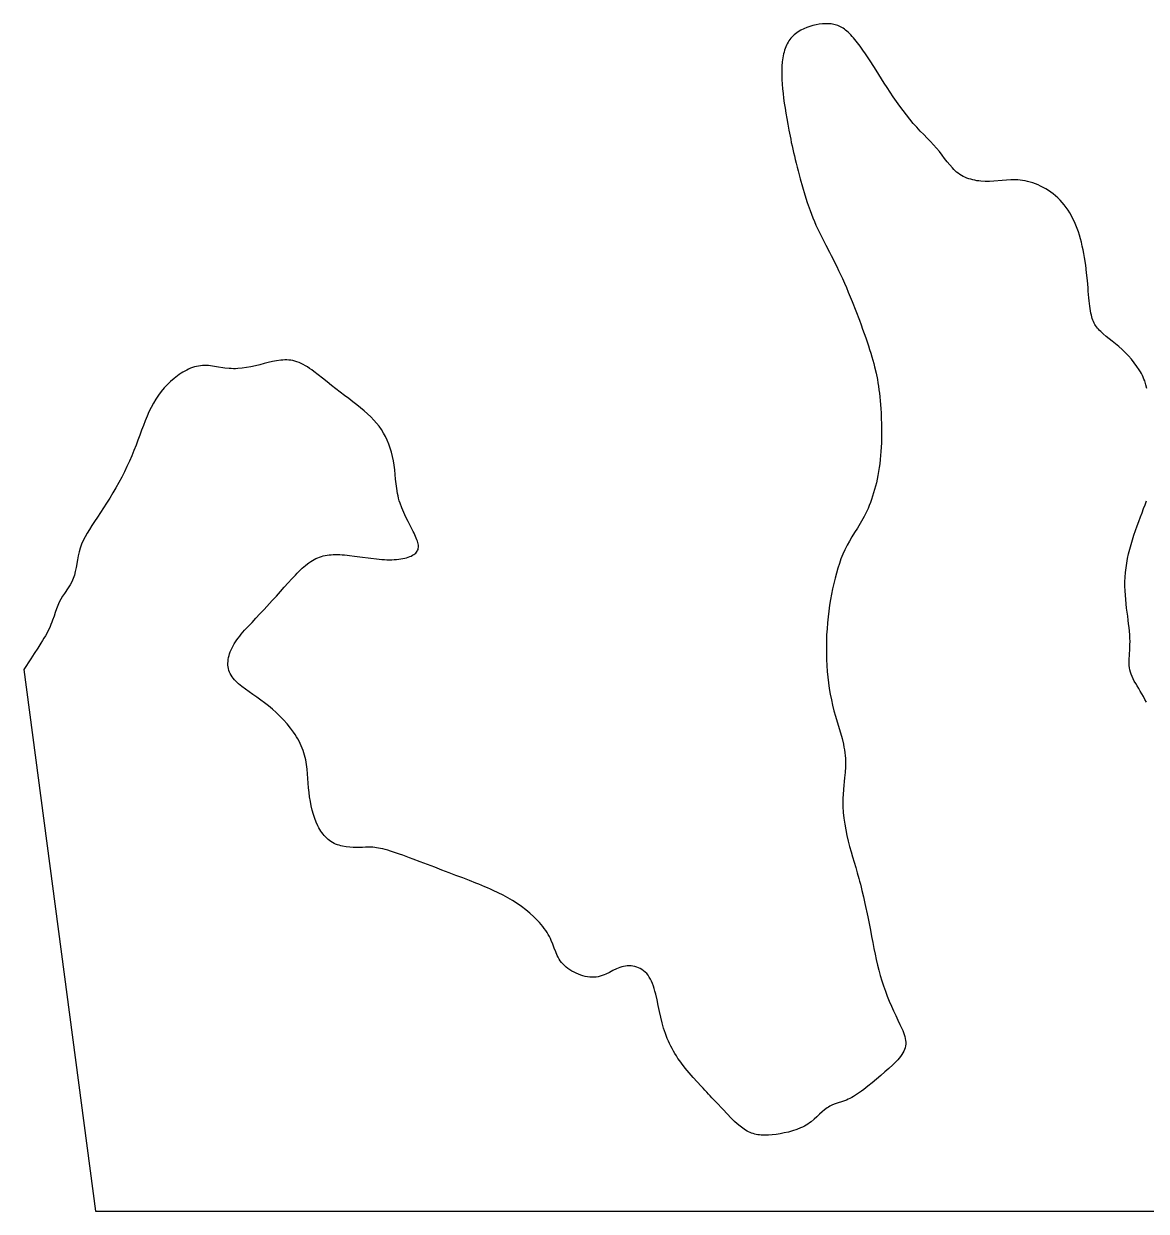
# Model space of a CAD drawing. Header units: millimetres. Extents: x -4884 to 7862, y -955 to 9716.
# Drawn here: x -4884 to -1697, y -955 to 2415 of the extents above; entities that cross this region are included whole.
import ezdxf

# ---------------------------------------------------------------- set-up
doc = ezdxf.new("R2010")
doc.units = ezdxf.units.MM
doc.layers.add('164', color=7, linetype='Continuous')

msp = doc.modelspace()

# ---------------------------------------------------------------- linework, layer by layer
at = {"layer": '164', "elevation": 164}
for points in [[(-1695.5, 1380.4), (-1698.2, 1391), (-1701.5, 1401.5), (-1703.5, 1406.7), (-1705.7, 1412), (-1708.1, 1417.2), (-1710.7, 1422.4), (-1713.6, 1427.6), (-1716.7, 1432.8), (-1723.4, 1443), (-1730.9, 1453.2), (-1738.9, 1463), (-1747.5, 1472.6), (-1756.4, 1481.8), (-1765.6, 1490.6), (-1774.9, 1498.9), (-1784.3, 1506.7), (-1793.5, 1514.1), (-1802.5, 1521.3), (-1811.1, 1528.2), (-1819.1, 1534.9), (-1826.4, 1541.6), (-1829.7, 1544.9), (-1832.8, 1548.2), (-1835.7, 1551.5), (-1838.3, 1555), (-1840.8, 1558.5), (-1843, 1562.1), (-1845, 1565.9), (-1846.9, 1569.9), (-1848.6, 1574.2), (-1850.2, 1578.7), (-1851.6, 1583.6), (-1852.9, 1588.7), (-1854.1, 1594.3), (-1855.2, 1600.3), (-1856.2, 1606.8), (-1857.2, 1613.7), (-1858.1, 1621.2), (-1859, 1629.2), (-1859.8, 1637.8), (-1860.6, 1646.8), (-1861.5, 1656.2), (-1862.3, 1666), (-1863.2, 1676.2), (-1864.2, 1686.6), (-1866.4, 1708), (-1869, 1730), (-1872.2, 1752), (-1874.1, 1763), (-1876.2, 1773.8), (-1878.5, 1784.5), (-1881, 1795), (-1883.7, 1805.2), (-1886.6, 1815.3), (-1889.8, 1825.1), (-1893.2, 1834.7), (-1896.9, 1844.1), (-1900.8, 1853.2), (-1905, 1862), (-1909.4, 1870.5), (-1914.1, 1878.7), (-1919, 1886.7), (-1924.2, 1894.3), (-1929.7, 1901.5), (-1935.4, 1908.5), (-1941.4, 1915), (-1947.7, 1921.2), (-1954.2, 1927.1), (-1961, 1932.6), (-1967.9, 1937.7), (-1975, 1942.5), (-1982.2, 1946.9), (-1989.5, 1950.9), (-1996.9, 1954.6), (-2004.3, 1958), (-2011.7, 1961), (-2019.1, 1963.6), (-2026.5, 1965.9), (-2033.8, 1967.9), (-2041, 1969.5), (-2048, 1970.7), (-2054.9, 1971.6), (-2061.7, 1972.2), (-2068.3, 1972.5), (-2074.8, 1972.6), (-2081.2, 1972.5), (-2093.8, 1971.8), (-2106, 1970.7), (-2130.1, 1968.4), (-2142.1, 1967.7), (-2154.1, 1967.7), (-2166.2, 1968.4), (-2172.2, 1969.1), (-2178.1, 1969.9), (-2183.9, 1971), (-2189.7, 1972.3), (-2195.4, 1973.8), (-2201, 1975.5), (-2206.4, 1977.5), (-2211.7, 1979.7), (-2216.8, 1982.1), (-2221.8, 1984.8), (-2226.5, 1987.8), (-2231.1, 1990.9), (-2235.4, 1994.4), (-2239.6, 1998), (-2243.6, 2001.9), (-2247.5, 2006), (-2255, 2014.6), (-2262.2, 2023.7), (-2269.4, 2033.2), (-2276.7, 2042.8), (-2284.3, 2052.6), (-2292.3, 2062.2), (-2300.9, 2071.7), (-2309.9, 2081.2), (-2319.3, 2090.8), (-2328.9, 2100.7), (-2338.6, 2110.8), (-2348.5, 2121.4), (-2358.4, 2132.5), (-2368.2, 2144.2), (-2377.9, 2156.5), (-2387.5, 2169.1), (-2396.9, 2181.9), (-2406.2, 2195), (-2415.2, 2208.1), (-2424, 2221.2), (-2432.5, 2234.1), (-2440.7, 2246.7), (-2448.7, 2259.1), (-2456.5, 2271.4), (-2464.1, 2283.4), (-2479.2, 2306.8), (-2494.2, 2329.6), (-2501.8, 2340.6), (-2509.3, 2351.3), (-2516.9, 2361.4), (-2524.4, 2370.9), (-2528.2, 2375.4), (-2531.9, 2379.6), (-2535.7, 2383.7), (-2539.4, 2387.5), (-2543.1, 2391), (-2546.7, 2394.3), (-2550.4, 2397.3), (-2554, 2400), (-2557.7, 2402.5), (-2561.3, 2404.7), (-2565, 2406.7), (-2568.6, 2408.5), (-2572.3, 2410), (-2576, 2411.3), (-2583.6, 2413.4), (-2591.4, 2414.7), (-2599.4, 2415.3), (-2607.8, 2415.4), (-2616.4, 2414.9), (-2625.3, 2413.8), (-2634.3, 2412.3), (-2643.3, 2410.2), (-2652.2, 2407.6), (-2661, 2404.5), (-2669.5, 2400.8), (-2677.7, 2396.7), (-2685.4, 2392), (-2692.7, 2386.7), (-2696.2, 2383.8), (-2699.5, 2380.8), (-2702.7, 2377.6), (-2705.7, 2374.2), (-2708.6, 2370.7), (-2711.3, 2366.9), (-2713.8, 2362.9), (-2716.2, 2358.8), (-2718.4, 2354.4), (-2720.4, 2349.9), (-2722.2, 2345.1), (-2723.9, 2340.1), (-2725.3, 2335), (-2726.6, 2329.7), (-2727.8, 2324.2), (-2728.8, 2318.6), (-2730.3, 2306.9), (-2731.3, 2294.9), (-2731.8, 2282.4), (-2731.8, 2269.8), (-2731.4, 2257.1), (-2730.7, 2244.2), (-2729.6, 2231.1), (-2728.2, 2217.8), (-2726.5, 2204.2), (-2724.6, 2190.3), (-2722.4, 2176), (-2720, 2161.3), (-2717.4, 2146), (-2714.6, 2130.2), (-2711.6, 2113.7), (-2710, 2105.2), (-2708.2, 2096.5), (-2706.4, 2087.7), (-2704.6, 2078.6), (-2702.6, 2069.3), (-2700.5, 2059.8), (-2698.3, 2050.1), (-2696, 2040.1), (-2693.6, 2029.9), (-2691.1, 2019.4), (-2688.4, 2008.7), (-2685.6, 1997.8), (-2679.7, 1975.5), (-2673.3, 1952.9), (-2666.5, 1930.1), (-2659.2, 1907.6), (-2651.5, 1885.5), (-2647.4, 1874.8), (-2643.3, 1864.2), (-2639, 1854), (-2634.7, 1843.9), (-2625.6, 1824.5), (-2616.2, 1805.5), (-2606.5, 1786.6), (-2596.5, 1767.4), (-2591.3, 1757.5), (-2586.1, 1747.4), (-2580.9, 1737.1), (-2575.6, 1726.4), (-2570.2, 1715.3), (-2564.8, 1703.8), (-2559.3, 1691.9), (-2553.8, 1679.5), (-2548.3, 1666.9), (-2542.9, 1653.9), (-2532.1, 1627.5), (-2521.6, 1600.7), (-2511.5, 1574.2), (-2506.7, 1561.2), (-2502.1, 1548.4), (-2497.7, 1536), (-2493.5, 1523.9), (-2489.5, 1512.3), (-2485.8, 1501.1), (-2482.3, 1490.4), (-2479.1, 1480.2), (-2476, 1470.2), (-2473.2, 1460.6), (-2470.7, 1451.2), (-2468.3, 1441.9), (-2464, 1423.6), (-2460.4, 1405.3), (-2458.8, 1396), (-2457.3, 1386.5), (-2456, 1376.8), (-2454.7, 1366.7), (-2453.6, 1356.3), (-2452.5, 1345.5), (-2451.6, 1334.3), (-2450.7, 1322.9), (-2450, 1311.3), (-2449.4, 1299.4), (-2448.6, 1275.2), (-2448.5, 1250.6), (-2449, 1226.1), (-2449.5, 1213.9), (-2450.2, 1201.8), (-2451.1, 1189.9), (-2452.2, 1178.2), (-2453.6, 1166.7), (-2455.1, 1155.5), (-2456.8, 1144.5), (-2458.7, 1133.7), (-2460.8, 1123.2), (-2463.1, 1112.9), (-2465.5, 1102.9), (-2468.1, 1093.1), (-2470.9, 1083.6), (-2473.8, 1074.3), (-2476.8, 1065.3), (-2480, 1056.6), (-2483.3, 1048.2), (-2486.7, 1040), (-2490.3, 1032.2), (-2493.9, 1024.6), (-2497.6, 1017.2), (-2501.4, 1010.2), (-2509.2, 996.6), (-2517, 983.7), (-2524.8, 971.3), (-2532.4, 959.2), (-2539.7, 947.2), (-2546.5, 935.1), (-2552.7, 922.7), (-2558.4, 910), (-2563.6, 897.1), (-2568.3, 883.7), (-2572.7, 870.1), (-2576.7, 856.1), (-2580.5, 841.8), (-2584, 827.1), (-2587.3, 812), (-2590.4, 796.6), (-2593.3, 780.9), (-2595.9, 764.8), (-2598.2, 748.5), (-2600.3, 731.9), (-2602, 715), (-2603.3, 697.9), (-2604.3, 680.6), (-2604.9, 663.1), (-2605.2, 645.7), (-2605, 628.2), (-2604.6, 610.9), (-2603.7, 593.8), (-2602.5, 577), (-2601, 560.6), (-2599, 544.4), (-2596.7, 528.5), (-2594, 512.7), (-2590.9, 497), (-2587.4, 481.4), (-2583.5, 465.8), (-2579.2, 450.1), (-2574.5, 434.3), (-2565, 402.5), (-2560.7, 386.5), (-2556.8, 370.4), (-2555.2, 362.4), (-2553.8, 354.4), (-2552.6, 346.4), (-2551.7, 338.5), (-2551.1, 330.5), (-2550.8, 322.5), (-2550.8, 314.6), (-2551, 306.6), (-2551.9, 290.7), (-2553.4, 274.8), (-2556.6, 242.8), (-2557.8, 226.6), (-2558.2, 218.5), (-2558.4, 210.3), (-2558.4, 202), (-2558.1, 193.8), (-2557, 177.2), (-2555.2, 160.6), (-2552.8, 144.1), (-2549.9, 127.7), (-2546.6, 111.6), (-2542.9, 95.8), (-2539, 80.5), (-2534.9, 65.5), (-2530.7, 50.7), (-2521.9, 20.9), (-2517.5, 5.6), (-2513, -10.3), (-2510.8, -18.5), (-2508.6, -26.9), (-2506.4, -35.5), (-2504.3, -44.3), (-2500, -62.6), (-2495.7, -81.3), (-2487.7, -119.5), (-2483.8, -138.5), (-2480.1, -157.1), (-2476.6, -175.2), (-2473.2, -192.5), (-2469.9, -209.1), (-2466.7, -225.1), (-2463.3, -240.7), (-2459.8, -256), (-2456.1, -271), (-2452.1, -285.8), (-2447.7, -300.6), (-2442.9, -315.4), (-2437.7, -330), (-2432.3, -344.5), (-2426.5, -358.8), (-2420.6, -372.8), (-2414.5, -386.4), (-2408.3, -399.6), (-2402.1, -412.3), (-2396.1, -424.6), (-2390.6, -436.5), (-2388.1, -442.3), (-2385.9, -448), (-2384, -453.6), (-2382.3, -459.1), (-2381.1, -464.5), (-2380.2, -469.9), (-2379.7, -475.2), (-2379.7, -480.4), (-2380.3, -485.5), (-2381.3, -490.6), (-2382.9, -495.6), (-2385.1, -500.6), (-2387.7, -505.5), (-2390.7, -510.4), (-2394.2, -515.3), (-2398, -520.2), (-2402.2, -525), (-2406.7, -529.9), (-2411.5, -534.8), (-2416.6, -539.6), (-2427.4, -549.5), (-2438.8, -559.4), (-2450.6, -569.6), (-2474.9, -590.1), (-2487, -600), (-2499, -609.3), (-2505, -613.7), (-2510.8, -617.9), (-2516.6, -621.8), (-2522.2, -625.5), (-2527.7, -628.9), (-2533.1, -631.9), (-2538.4, -634.6), (-2543.5, -637.1), (-2548.4, -639.2), (-2553.2, -641.1), (-2562.5, -644.5), (-2571.3, -647.4), (-2579.7, -650.2), (-2587.7, -653.2), (-2595.5, -656.8), (-2599.2, -659), (-2602.9, -661.3), (-2606.5, -663.9), (-2610.1, -666.8), (-2617.3, -673), (-2624.6, -679.8), (-2632.2, -686.8), (-2640.1, -693.9), (-2648.5, -700.8), (-2653, -704.1), (-2657.6, -707.3), (-2662.5, -710.3), (-2667.5, -713.2), (-2672.8, -715.8), (-2678.2, -718.3), (-2689.4, -722.8), (-2700.9, -726.7), (-2712.7, -730), (-2724.6, -732.7), (-2736.3, -735), (-2747.8, -736.7), (-2758.9, -738.1), (-2769.6, -738.9), (-2779.9, -739.2), (-2789.8, -738.8), (-2794.6, -738.4), (-2799.3, -737.8), (-2804, -736.9), (-2808.5, -735.9), (-2813, -734.6), (-2817.4, -733.1), (-2821.7, -731.4), (-2826, -729.5), (-2830.1, -727.3), (-2834.3, -724.9), (-2842.3, -719.5), (-2850.2, -713.4), (-2857.9, -706.8), (-2865.5, -699.7), (-2873.1, -692.2), (-2888.4, -676.5), (-2896.2, -668.4), (-2904.2, -660.1), (-2912.5, -651.4), (-2921.1, -642.2), (-2930.2, -632.6), (-2934.9, -627.6), (-2939.8, -622.4), (-2944.8, -617), (-2950, -611.5), (-2955.3, -605.8), (-2960.8, -599.9), (-2972, -587.8), (-2983.4, -575.1), (-2994.7, -561.9), (-3005.8, -548.5), (-3016.4, -534.8), (-3021.4, -527.9), (-3026.3, -521), (-3030.9, -514.1), (-3035.2, -507.1), (-3039.3, -500.2), (-3043.2, -493.2), (-3046.9, -486.2), (-3050.3, -479.2), (-3053.5, -472.1), (-3056.6, -464.9), (-3062.1, -450.4), (-3067.1, -435.5), (-3071.4, -420.2), (-3075.4, -404.4), (-3078.9, -388), (-3082.4, -371.3), (-3085.8, -354.7), (-3089.5, -338.5), (-3091.6, -330.7), (-3093.7, -323.1), (-3096.1, -315.8), (-3098.6, -308.8), (-3101.4, -302.2), (-3104.4, -295.9), (-3107.7, -290.2), (-3111.3, -284.9), (-3115.2, -280.1), (-3119.4, -275.9), (-3123.9, -272.1), (-3128.5, -268.8), (-3133.3, -266), (-3138.3, -263.6), (-3143.5, -261.7), (-3148.7, -260.2), (-3154.1, -259.1), (-3159.4, -258.5), (-3164.8, -258.3), (-3170.2, -258.5), (-3175.6, -259), (-3180.9, -260), (-3186.1, -261.3), (-3191.3, -263), (-3196.3, -264.9), (-3201.3, -267.1), (-3211.2, -271.9), (-3221.1, -277), (-3231.2, -281.9), (-3236.3, -284.1), (-3241.6, -286.1), (-3247, -287.9), (-3252.6, -289.3), (-3258.3, -290.3), (-3264.2, -290.9), (-3270.3, -290.9), (-3276.6, -290.5), (-3283, -289.7), (-3289.5, -288.4), (-3296, -286.7), (-3302.5, -284.7), (-3309, -282.3), (-3315.3, -279.5), (-3321.5, -276.5), (-3327.5, -273.2), (-3333.3, -269.6), (-3338.7, -265.7), (-3343.9, -261.7), (-3348.7, -257.4), (-3353.1, -253), (-3357, -248.5), (-3360.5, -243.8), (-3363.6, -239), (-3366.4, -234.1), (-3368.9, -229.1), (-3373.4, -218.8), (-3377.4, -208.1), (-3381.5, -197.2), (-3386, -186.1), (-3388.5, -180.5), (-3391.3, -174.9), (-3394.4, -169.2), (-3397.9, -163.5), (-3401.7, -157.9), (-3405.8, -152.2), (-3410.1, -146.6), (-3414.7, -141), (-3419.6, -135.5), (-3424.7, -130), (-3435.4, -119.3), (-3446.7, -108.9), (-3458.6, -99.1), (-3470.8, -89.8), (-3483.2, -81.2), (-3495.8, -73.1), (-3508.9, -65.5), (-3522.4, -58.2), (-3536.5, -51.2), (-3551.3, -44.3), (-3559, -40.9), (-3566.9, -37.4), (-3575, -34), (-3583.3, -30.5), (-3591.8, -27), (-3600.5, -23.4), (-3618.6, -16.3), (-3637.3, -9), (-3656.5, -1.6), (-3676.3, 6), (-3696.4, 13.6), (-3716.9, 21.4), (-3737.5, 29.3), (-3758, 37.1), (-3778.3, 44.8), (-3788.1, 48.4), (-3797.8, 52), (-3807.3, 55.4), (-3816.5, 58.6), (-3825.4, 61.7), (-3833.9, 64.5), (-3842.1, 67.1), (-3849.9, 69.5), (-3857.2, 71.5), (-3864.1, 73.3), (-3870.5, 74.7), (-3876.4, 75.9), (-3882, 76.8), (-3887.2, 77.5), (-3892.1, 78), (-3896.7, 78.3), (-3901.2, 78.4), (-3905.4, 78.5), (-3913.6, 78.2), (-3921.7, 77.8), (-3930, 77.4), (-3938.8, 77.2), (-3948.3, 77.4), (-3958.1, 78), (-3968.3, 79.2), (-3978.4, 81), (-3983.5, 82.3), (-3988.4, 83.7), (-3993.3, 85.3), (-3998.1, 87.2), (-4002.8, 89.3), (-4007.3, 91.7), (-4011.6, 94.4), (-4015.7, 97.3), (-4019.7, 100.4), (-4023.5, 103.8), (-4027.1, 107.5), (-4030.6, 111.3), (-4033.9, 115.4), (-4037.1, 119.7), (-4040.1, 124.2), (-4043, 128.8), (-4045.7, 133.7), (-4048.3, 138.7), (-4053, 149.1), (-4057.3, 160.1), (-4061.1, 171.6), (-4064.4, 183.5), (-4067.3, 195.7), (-4069.8, 208.2), (-4071.9, 221), (-4073.6, 234), (-4075, 247.1), (-4076.1, 260.3), (-4078.1, 286.7), (-4079.3, 300), (-4080.9, 313.3), (-4083.2, 326.6), (-4084.6, 333.2), (-4086.2, 339.8), (-4088.1, 346.4), (-4090.3, 353), (-4092.8, 359.6), (-4095.6, 366.1), (-4098.6, 372.7), (-4101.9, 379.1), (-4105.5, 385.6), (-4109.2, 391.9), (-4113.2, 398.2), (-4117.4, 404.4), (-4126.3, 416.6), (-4135.8, 428.3), (-4145.8, 439.6), (-4156.2, 450.3), (-4166.8, 460.4), (-4177.7, 469.9), (-4188.7, 479.1), (-4199.8, 487.7), (-4210.9, 496.1), (-4222, 504.1), (-4233, 511.9), (-4243.8, 519.5), (-4254.3, 526.9), (-4264.2, 534.4), (-4268.9, 538.2), (-4273.5, 542), (-4277.8, 545.9), (-4281.8, 549.8), (-4285.6, 553.8), (-4289.1, 557.9), (-4292.2, 562.1), (-4295.1, 566.4), (-4297.5, 570.9), (-4299.6, 575.5), (-4301.2, 580.2), (-4302.5, 585.1), (-4303.3, 590.1), (-4303.8, 595.2), (-4303.9, 600.4), (-4303.6, 605.7), (-4303, 611), (-4302.1, 616.5), (-4300.7, 622), (-4299.1, 627.5), (-4297.1, 633.1), (-4294.8, 638.6), (-4292.2, 644.2), (-4289.3, 649.8), (-4286.1, 655.4), (-4282.6, 660.9), (-4278.8, 666.4), (-4274.8, 671.9), (-4270.5, 677.4), (-4266.1, 682.9), (-4256.5, 694), (-4246.3, 705.1), (-4235.5, 716.5), (-4224.4, 728.2), (-4212.9, 740.2), (-4201.3, 752.5), (-4178, 778.1), (-4166.4, 790.9), (-4155, 803.7), (-4143.8, 816.1), (-4133, 828.2), (-4122.5, 839.7), (-4112.3, 850.5), (-4107.4, 855.6), (-4102.5, 860.6), (-4097.7, 865.3), (-4092.9, 869.8), (-4088.1, 874.1), (-4083.3, 878.2), (-4078.5, 882.1), (-4073.8, 885.7), (-4068.9, 889), (-4064.1, 892.1), (-4059.2, 895), (-4054.2, 897.5), (-4049.1, 899.8), (-4044, 901.8), (-4038.7, 903.5), (-4033.4, 905), (-4027.9, 906.2), (-4022.3, 907.2), (-4016.6, 907.9), (-4010.8, 908.5), (-4004.8, 908.8), (-3998.7, 909), (-3992.5, 908.9), (-3986.1, 908.7), (-3979.5, 908.4), (-3972.8, 907.9), (-3965.9, 907.3), (-3958.9, 906.5), (-3944.2, 904.7), (-3929, 902.7), (-3897.9, 898.4), (-3882.4, 896.6), (-3867.2, 895.2), (-3859.8, 894.6), (-3852.5, 894.3), (-3845.4, 894.1), (-3838.5, 894.1), (-3831.8, 894.4), (-3825.4, 894.8), (-3819.1, 895.5), (-3813.2, 896.3), (-3807.5, 897.3), (-3802.1, 898.5), (-3797.1, 899.8), (-3792.3, 901.3), (-3787.8, 902.9), (-3783.7, 904.7), (-3779.9, 906.7), (-3776.5, 908.7), (-3773.5, 910.9), (-3770.9, 913.2), (-3768.6, 915.6), (-3766.8, 918.2), (-3765.3, 920.8), (-3764.2, 923.6), (-3763.5, 926.5), (-3763.2, 929.5), (-3763.1, 932.7), (-3763.4, 936), (-3764, 939.5), (-3764.9, 943.2), (-3766.1, 947.1), (-3767.5, 951.1), (-3769.2, 955.4), (-3771.1, 959.8), (-3773.3, 964.5), (-3775.6, 969.4), (-3778.1, 974.5), (-3780.9, 979.8), (-3783.7, 985.3), (-3786.6, 991), (-3792.7, 1002.9), (-3798.9, 1015.4), (-3804.8, 1028.3), (-3810.4, 1041.5), (-3815.3, 1055), (-3817.4, 1061.8), (-3819.3, 1068.7), (-3820.9, 1075.5), (-3822.3, 1082.3), (-3824.7, 1096), (-3826.4, 1109.6), (-3827.9, 1123.1), (-3829.1, 1136.4), (-3830.5, 1149.6), (-3832, 1162.5), (-3834, 1175.1), (-3836.5, 1187.4), (-3839.5, 1199.4), (-3843, 1211), (-3847, 1222.3), (-3851.5, 1233.2), (-3856.5, 1243.7), (-3862.1, 1253.8), (-3868.3, 1263.4), (-3875, 1272.8), (-3882.2, 1281.8), (-3890.1, 1290.6), (-3898.5, 1299.3), (-3907.5, 1307.9), (-3917.1, 1316.4), (-3927.2, 1325), (-3938, 1333.7), (-3949.3, 1342.5), (-3960.9, 1351.4), (-3972.9, 1360.5), (-3985.1, 1369.8), (-3997.5, 1379.3), (-4010, 1389.1), (-4022.5, 1399.2), (-4035, 1409.3), (-4047.4, 1419.2), (-4059.7, 1428.6), (-4065.9, 1433.1), (-4072, 1437.3), (-4078.1, 1441.3), (-4084.1, 1444.9), (-4090.1, 1448.3), (-4096.1, 1451.3), (-4102.1, 1453.9), (-4108, 1456.1), (-4113.8, 1457.9), (-4119.6, 1459.3), (-4125.4, 1460.2), (-4131.2, 1460.9), (-4137, 1461.2), (-4142.7, 1461.2), (-4148.5, 1461), (-4154.2, 1460.5), (-4165.8, 1458.9), (-4177.4, 1456.6), (-4189.3, 1453.9), (-4201.3, 1450.8), (-4213.6, 1447.7), (-4226, 1444.7), (-4238.5, 1441.9), (-4251, 1439.5), (-4263.6, 1437.7), (-4276, 1436.5), (-4282.2, 1436.3), (-4288.4, 1436.2), (-4294.5, 1436.5), (-4300.6, 1436.9), (-4312.6, 1438.3), (-4336.1, 1442.1), (-4347.7, 1443.8), (-4359.2, 1445), (-4364.9, 1445.3), (-4370.6, 1445.4), (-4376.3, 1445.2), (-4382, 1444.7), (-4387.6, 1443.8), (-4393.2, 1442.7), (-4398.8, 1441.2), (-4404.4, 1439.4), (-4409.9, 1437.4), (-4415.4, 1435.1), (-4420.8, 1432.6), (-4426.2, 1429.8), (-4431.5, 1426.8), (-4436.8, 1423.5), (-4441.9, 1420.1), (-4447.1, 1416.4), (-4457, 1408.6), (-4466.7, 1400.2), (-4475.9, 1391.2), (-4484.8, 1381.6), (-4493.2, 1371.5), (-4501.2, 1360.9), (-4508.7, 1349.9), (-4515.6, 1338.4), (-4522.1, 1326.5), (-4528.1, 1314.3), (-4533.6, 1301.7), (-4538.8, 1288.8), (-4543.9, 1275.5), (-4548.9, 1261.9), (-4554, 1248), (-4559.2, 1233.8), (-4564.7, 1219.3), (-4570.6, 1204.4), (-4576.9, 1189.4), (-4583.5, 1174.2), (-4590.5, 1159), (-4597.8, 1143.7), (-4605.5, 1128.5), (-4613.6, 1113.4), (-4622, 1098.4), (-4630.7, 1083.7), (-4639.6, 1069.2), (-4648.5, 1055.1), (-4657.4, 1041.4), (-4666.1, 1028.1), (-4674.5, 1015.3), (-4682.5, 1003.1), (-4690, 991.5), (-4697, 980.3), (-4703.4, 969.5), (-4709.3, 958.9), (-4714.6, 948.4), (-4719.2, 937.9), (-4723.1, 927.3), (-4726.3, 916.4), (-4728.9, 905.3), (-4731.1, 894.1), (-4735.1, 871.9), (-4737.3, 861.1), (-4739.9, 850.7), (-4741.4, 845.7), (-4743.1, 840.9), (-4745, 836.2), (-4747.2, 831.6), (-4751.8, 823), (-4757, 814.6), (-4767.9, 798.5), (-4773.3, 790.5), (-4778.4, 782.2), (-4782.9, 773.5), (-4786.9, 764.3), (-4790.5, 754.7), (-4794, 744.5), (-4797.6, 733.8), (-4801.6, 722.5), (-4803.9, 716.6), (-4806.3, 710.6), (-4808.9, 704.5), (-4811.8, 698.2), (-4815, 691.8), (-4818.4, 685.2), (-4822.2, 678.5), (-4826.1, 671.6), (-4830.3, 664.7), (-4834.7, 657.6), (-4844, 643.1), (-4853.7, 628.4), (-4863.7, 613.4), (-4883.5, 583), (-4680.2, -954.9), (7862.5, -954.9)], [(-1696.8, 489.8), (-1700.8, 497.9), (-1705, 505.9), (-1709.4, 513.7), (-1713.9, 521.3), (-1718.4, 528.8), (-1722.8, 536), (-1727, 543.1), (-1731, 550), (-1734.4, 556.6), (-1737.4, 563.1), (-1739.9, 569.3), (-1741.8, 575.5), (-1743.4, 581.6), (-1744.5, 587.8), (-1745.2, 594.1), (-1745.6, 600.5), (-1745.6, 607.2), (-1745.4, 614.1), (-1745, 621.4), (-1744.5, 628.9), (-1744, 636.8), (-1743.5, 645), (-1743.2, 653.6), (-1743.1, 662.5), (-1743.3, 671.7), (-1743.9, 681.3), (-1744.7, 691.2), (-1745.8, 701.5), (-1747, 712.1), (-1748.4, 722.9), (-1749.8, 734.1), (-1751.3, 745.5), (-1752.7, 757.2), (-1754.1, 769.2), (-1755.3, 781.4), (-1756.4, 793.7), (-1757.1, 806.3), (-1757.5, 819), (-1757.4, 831.8), (-1756.9, 844.8), (-1755.9, 857.8), (-1754.3, 870.9), (-1752.3, 884.1), (-1749.9, 897.3), (-1747, 910.6), (-1743.7, 923.9), (-1740.1, 937.3), (-1736.1, 950.7), (-1731.9, 964), (-1727.4, 977.3), (-1722.8, 990.3), (-1718.2, 1003.1), (-1713.5, 1015.6), (-1709, 1027.7), (-1704.6, 1039.3), (-1700.5, 1050.4), (-1696.7, 1061.1)]]:
    msp.add_lwpolyline(points, dxfattribs=at)

doc.saveas('drawing.dxf')
